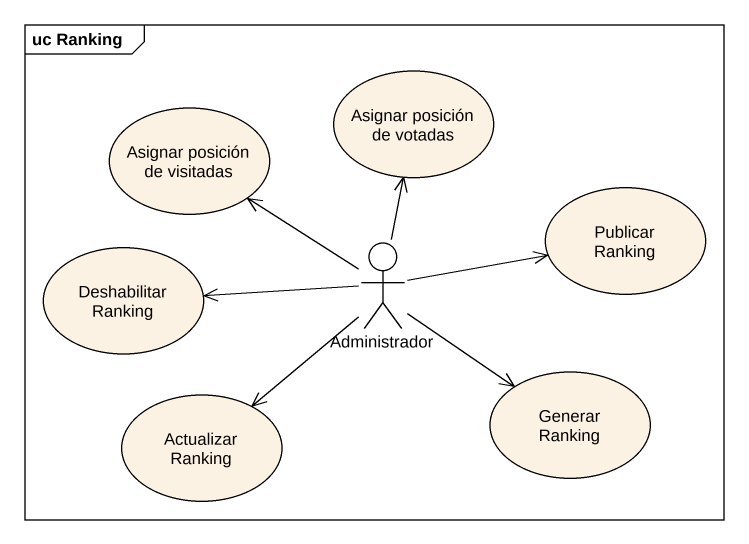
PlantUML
@startuml
mainframe uc Ranking
usecase "Asignar posición de visitadas" as Asignar_posición_de
usecase "Asignar posición de votadas" as Asignar_posición_de_votadas
usecase "Publicar Ranking" as Publicar_Ranking
usecase "Deshabilitar Ranking" as Deshabilitar_Ranking
actor Administrador
usecase "Actualizar Ranking" as Actualizar_Ranking
usecase "Generar Ranking" as Generar_Ranking
Administrador -up-> Asignar_posición_de
Administrador -up-> Asignar_posición_de_votadas
Administrador -right-> Publicar_Ranking
Administrador -left-> Deshabilitar_Ranking
Administrador --> Actualizar_Ranking
Administrador --> Generar_Ranking
@enduml
